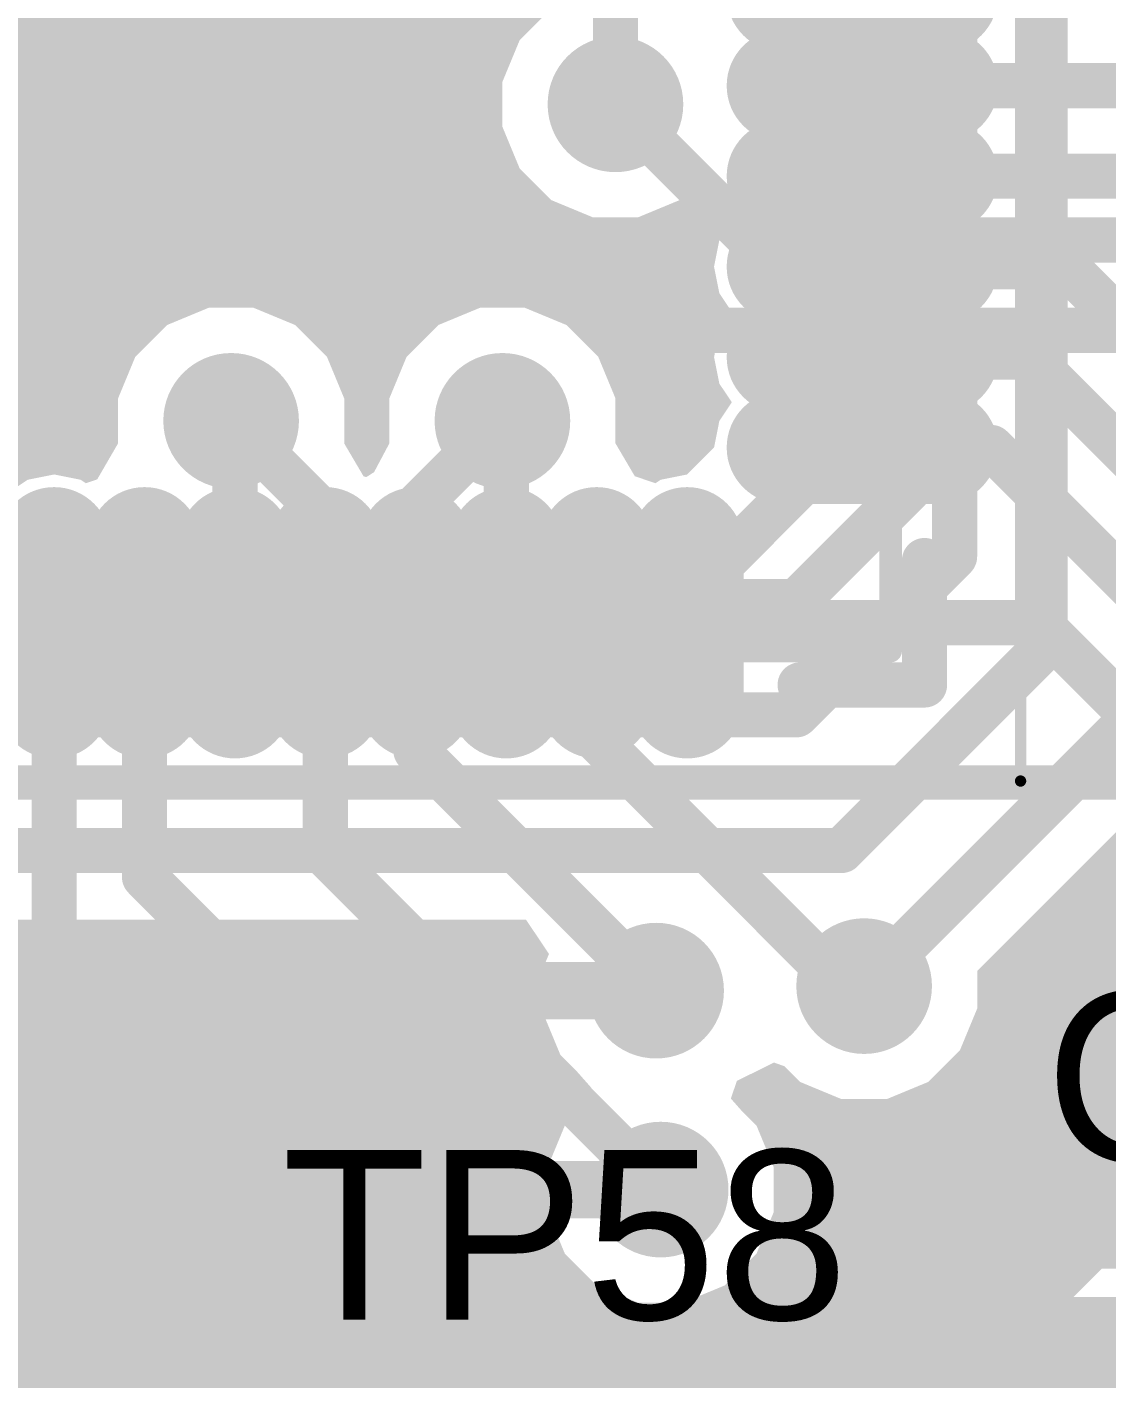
# Model space of a CAD drawing. Header units: inches. Extents: x -3 to 191, y -18 to 93.
# Drawn here: x 33.9 to 38.67, y 24.16 to 30.14 of the extents above; entities that cross this region are included whole.
import ezdxf

# ---------------------------------------------------------------- set-up
doc = ezdxf.new("R2010")
doc.units = ezdxf.units.IN
for name, color, linetype in [('Bottom Layer', 5, 'Continuous'), ('GND 1', 90, 'Continuous'), ('GND 2', 156, 'Continuous'), ('Mechanical 13', 56, 'Continuous'), ('Mechanical 15', 56, 'Continuous'), ('Mechanical 20', 56, 'Continuous'), ('PWR', 16, 'Continuous'), ('Signal L4', 76, 'Continuous'), ('Top 3D Body', 56, 'Continuous'), ('Top Assembly', 216, 'Continuous'), ('Top Component Center', 56, 'Continuous'), ('Top Courtyard', 56, 'Continuous'), ('Top Layer', 1, 'Continuous'), ('Top Overlay', 2, 'Continuous'), ('Top Paste', 8, 'Continuous'), ('Top Solder', 216, 'Continuous'), ('Via Holes', 16, 'Continuous')]:
    doc.layers.add(name, color=color, linetype=linetype)
doc.styles.add('Arial', font='', dxfattribs={"height": 0.2})
doc.styles.get('Arial').set_extended_font_data('Arial')

# ---------------------------------------------------------------- blocks, each defined once
blk = doc.blocks.new('PAD_RND_1MM_107')
at = {"layer": 'Top Layer'}
h = blk.add_hatch(color=1, dxfattribs=at)
edge = h.paths.add_edge_path()
edge.add_arc((0, 0), 0.5, 0, 360)
at = {"layer": 'Top Solder'}
h = blk.add_hatch(color=216, dxfattribs=at)
edge = h.paths.add_edge_path()
edge.add_arc((0, 0), 0.5, 0, 360)
blk = doc.blocks.new('ABM8272T3_163')
at = {"layer": 'Top Layer'}
for points in [[(-1.8, 1.4), (-0.5, 1.4), (-0.5, 0.35), (-1.8, 0.35)], [(0.5, 1.4), (1.8, 1.4), (1.8, 0.35), (0.5, 0.35)], [(-1.8, -0.35), (-0.5, -0.35), (-0.5, -1.4), (-1.8, -1.4)], [(0.5, -0.35), (1.8, -0.35), (1.8, -1.4), (0.5, -1.4)]]:
    blk.add_hatch(color=1, dxfattribs=at).paths.add_polyline_path(points)
at = {"layer": 'Top Paste'}
for points in [[(-1.8, 1.4), (-0.5, 1.4), (-0.5, 0.35), (-1.8, 0.35)], [(0.5, 1.4), (1.8, 1.4), (1.8, 0.35), (0.5, 0.35)], [(-1.8, -0.35), (-0.5, -0.35), (-0.5, -1.4), (-1.8, -1.4)], [(0.5, -0.35), (1.8, -0.35), (1.8, -1.4), (0.5, -1.4)]]:
    blk.add_hatch(color=8, dxfattribs=at).paths.add_polyline_path(points)
at = {"layer": 'Top Solder'}
for points in [[(-1.9016, 1.5016), (-0.3984, 1.5016), (-0.3984, 0.2484), (-1.9016, 0.2484)], [(0.3984, 1.5016), (1.9016, 1.5016), (1.9016, 0.2484), (0.3984, 0.2484)], [(-1.9016, -0.2484), (-0.3984, -0.2484), (-0.3984, -1.5016), (-1.9016, -1.5016)], [(0.3984, -0.2484), (1.9016, -0.2484), (1.9016, -1.5016), (0.3984, -1.5016)]]:
    blk.add_hatch(color=216, dxfattribs=at).paths.add_polyline_path(points)
at = {"layer": 'Mechanical 15'}
for points in [[(-1.6, -1.25, 0.1, 0.1, 0), (-1.6, 1.25, 0.1, 0.1, 0)], [(1.6, 1.25, 0.1, 0.1, 0), (-1.6, 1.25, 0.1, 0.1, 0)], [(1.6, -1.25, 0.1, 0.1, 0), (1.6, 1.25, 0.1, 0.1, 0)], [(1.6, -1.25, 0.1, 0.1, 0), (-1.6, -1.25, 0.1, 0.1, 0)]]:
    blk.add_lwpolyline(points, format="xyseb", dxfattribs=at)
for points in [[(-1.625, 1.25, 0.05, 0.05, 1), (-1.575, 1.25, 0.05, 0.05, 1)], [(-1.625, 1.25, 0.05, 0.05, 1), (-1.575, 1.25, 0.05, 0.05, 1)], [(1.575, 1.25, 0.05, 0.05, 1), (1.625, 1.25, 0.05, 0.05, 1)], [(1.575, 1.25, 0.05, 0.05, 1), (1.625, 1.25, 0.05, 0.05, 1)], [(-1.625, -1.25, 0.05, 0.05, 1), (-1.575, -1.25, 0.05, 0.05, 1)], [(-1.625, -1.25, 0.05, 0.05, 1), (-1.575, -1.25, 0.05, 0.05, 1)], [(1.575, -1.25, 0.05, 0.05, 1), (1.625, -1.25, 0.05, 0.05, 1)], [(1.575, -1.25, 0.05, 0.05, 1), (1.625, -1.25, 0.05, 0.05, 1)]]:
    blk.add_lwpolyline(points, format="xyseb", close=True, dxfattribs=at)
at = {"layer": 'Mechanical 20'}
for points in [[(-2.8, -2.4, 0.1, 0.1, 0), (-2.8, 2.4, 0.1, 0.1, 0)], [(2.8, 2.4, 0.1, 0.1, 0), (-2.8, 2.4, 0.1, 0.1, 0)], [(2.8, -2.4, 0.1, 0.1, 0), (2.8, 2.4, 0.1, 0.1, 0)], [(2.8, -2.4, 0.1, 0.1, 0), (-2.8, -2.4, 0.1, 0.1, 0)]]:
    blk.add_lwpolyline(points, format="xyseb", dxfattribs=at)
for points in [[(-2.825, 2.4, 0.05, 0.05, 1), (-2.775, 2.4, 0.05, 0.05, 1)], [(-2.825, 2.4, 0.05, 0.05, 1), (-2.775, 2.4, 0.05, 0.05, 1)], [(2.775, 2.4, 0.05, 0.05, 1), (2.825, 2.4, 0.05, 0.05, 1)], [(2.775, 2.4, 0.05, 0.05, 1), (2.825, 2.4, 0.05, 0.05, 1)], [(-2.825, -2.4, 0.05, 0.05, 1), (-2.775, -2.4, 0.05, 0.05, 1)], [(-2.825, -2.4, 0.05, 0.05, 1), (-2.775, -2.4, 0.05, 0.05, 1)], [(2.775, -2.4, 0.05, 0.05, 1), (2.825, -2.4, 0.05, 0.05, 1)], [(2.775, -2.4, 0.05, 0.05, 1), (2.825, -2.4, 0.05, 0.05, 1)]]:
    blk.add_lwpolyline(points, format="xyseb", close=True, dxfattribs=at)
at = {"layer": 'Top Overlay'}
for points in [[(0.2, 1.25, 0.2, 0.2, 0), (-0.2, 1.25, 0.2, 0.2, 0)], [(0.2, -1.25, 0.2, 0.2, 0), (-0.2, -1.25, 0.2, 0.2, 0)], [(-1.15, -1.9, 0.1, 0.1, -1), (-1.15, -1.8, 0.1, 0.1, 0)], [(-1.15, -1.8, 0.1, 0.1, -1), (-1.15, -1.9, 0.1, 0.1, 0)]]:
    blk.add_lwpolyline(points, format="xyseb", dxfattribs=at)
for points in [[(-0.25, 1.25, 0.1, 0.1, 1), (-0.15, 1.25, 0.1, 0.1, 1)], [(0.15, 1.25, 0.1, 0.1, 1), (0.25, 1.25, 0.1, 0.1, 1)], [(-0.25, -1.25, 0.1, 0.1, 1), (-0.15, -1.25, 0.1, 0.1, 1)], [(0.15, -1.25, 0.1, 0.1, 1), (0.25, -1.25, 0.1, 0.1, 1)], [(-1.175, -1.8, 0.05, 0.05, 1), (-1.125, -1.8, 0.05, 0.05, 1)], [(-1.175, -1.8, 0.05, 0.05, 1), (-1.125, -1.8, 0.05, 0.05, 1)], [(-1.175, -1.9, 0.05, 0.05, 1), (-1.125, -1.9, 0.05, 0.05, 1)], [(-1.175, -1.9, 0.05, 0.05, 1), (-1.125, -1.9, 0.05, 0.05, 1)]]:
    blk.add_lwpolyline(points, format="xyseb", close=True, dxfattribs=at)
blk = doc.blocks.new('QFN_56_EP_167')
at = {"layer": 'Bottom Layer'}
h = blk.add_hatch(color=5, dxfattribs=at)
edge = h.paths.add_edge_path()
edge.add_arc((0, -1.1), 0.3, 0, 360)
h = blk.add_hatch(color=5, dxfattribs=at)
edge = h.paths.add_edge_path()
edge.add_arc((1.1, -1.1), 0.3, 0, 360)
at = {"layer": 'GND 1'}
h = blk.add_hatch(color=90, dxfattribs=at)
edge = h.paths.add_edge_path()
edge.add_arc((0, -1.1), 0.3, 0, 360)
h = blk.add_hatch(color=90, dxfattribs=at)
edge = h.paths.add_edge_path()
edge.add_arc((1.1, -1.1), 0.3, 0, 360)
at = {"layer": 'GND 2'}
h = blk.add_hatch(color=156, dxfattribs=at)
edge = h.paths.add_edge_path()
edge.add_arc((0, -1.1), 0.3, 0, 360)
h = blk.add_hatch(color=156, dxfattribs=at)
edge = h.paths.add_edge_path()
edge.add_arc((1.1, -1.1), 0.3, 0, 360)
at = {"layer": 'PWR'}
h = blk.add_hatch(color=16, dxfattribs=at)
edge = h.paths.add_edge_path()
edge.add_arc((0, -1.1), 0.3, 0, 360)
h = blk.add_hatch(color=16, dxfattribs=at)
edge = h.paths.add_edge_path()
edge.add_arc((1.1, -1.1), 0.3, 0, 360)
at = {"layer": 'Signal L4'}
h = blk.add_hatch(color=76, dxfattribs=at)
edge = h.paths.add_edge_path()
edge.add_arc((0, -1.1), 0.3, 0, 360)
h = blk.add_hatch(color=76, dxfattribs=at)
edge = h.paths.add_edge_path()
edge.add_arc((1.1, -1.1), 0.3, 0, 360)
at = {"layer": 'Top Layer'}
blk.add_hatch(color=1, dxfattribs=at).paths.add_polyline_path([(-1.55, 1.55), (1.55, 1.55), (1.55, -1.55), (-1.55, -1.55)])
h = blk.add_hatch(color=1, dxfattribs=at)
edge = h.paths.add_edge_path()
edge.add_arc((0, -1.1), 0.3, 0, 360)
h = blk.add_hatch(color=1, dxfattribs=at)
edge = h.paths.add_edge_path()
edge.add_arc((1.1, -1.1), 0.3, 0, 360)
h = blk.add_hatch(color=1, dxfattribs=at)
edge = h.paths.add_edge_path()
edge.add_arc((3.725, -1), 0.1, 270, 450)
edge.add_line((3.725, -0.9), (3.025, -0.9))
edge.add_arc((3.025, -1), 0.1, 90, 270)
edge.add_line((3.025, -1.1), (3.725, -1.1))
h = blk.add_hatch(color=1, dxfattribs=at)
edge = h.paths.add_edge_path()
edge.add_arc((3.725, -1.4), 0.1, 270, 450)
edge.add_line((3.725, -1.3), (3.025, -1.3))
edge.add_arc((3.025, -1.4), 0.1, 90, 270)
edge.add_line((3.025, -1.5), (3.725, -1.5))
h = blk.add_hatch(color=1, dxfattribs=at)
edge = h.paths.add_edge_path()
edge.add_arc((3.725, -1.8), 0.1, 270, 450)
edge.add_line((3.725, -1.7), (3.025, -1.7))
edge.add_arc((3.025, -1.8), 0.1, 90, 270)
edge.add_line((3.025, -1.9), (3.725, -1.9))
h = blk.add_hatch(color=1, dxfattribs=at)
edge = h.paths.add_edge_path()
edge.add_arc((3.725, -2.2), 0.1, 270, 450)
edge.add_line((3.725, -2.1), (3.025, -2.1))
edge.add_arc((3.025, -2.2), 0.1, 90, 270)
edge.add_line((3.025, -2.3), (3.725, -2.3))
h = blk.add_hatch(color=1, dxfattribs=at)
edge = h.paths.add_edge_path()
edge.add_arc((3.725, -2.6), 0.1, 270, 450)
edge.add_line((3.725, -2.5), (3.025, -2.5))
edge.add_arc((3.025, -2.6), 0.1, 90, 270)
edge.add_line((3.025, -2.7), (3.725, -2.7))
h = blk.add_hatch(color=1, dxfattribs=at)
edge = h.paths.add_edge_path()
edge.add_arc((-0.2, -3.725), 0.1, 180, 360)
edge.add_line((-0.1, -3.725), (-0.1, -3.025))
edge.add_arc((-0.2, -3.025), 0.1, 0, 180)
edge.add_line((-0.3, -3.025), (-0.3, -3.725))
h = blk.add_hatch(color=1, dxfattribs=at)
edge = h.paths.add_edge_path()
edge.add_arc((0.2, -3.725), 0.1, 180, 360)
edge.add_line((0.3, -3.725), (0.3, -3.025))
edge.add_arc((0.2, -3.025), 0.1, 0, 180)
edge.add_line((0.1, -3.025), (0.1, -3.725))
h = blk.add_hatch(color=1, dxfattribs=at)
edge = h.paths.add_edge_path()
edge.add_arc((0.6, -3.725), 0.1, 180, 360)
edge.add_line((0.7, -3.725), (0.7, -3.025))
edge.add_arc((0.6, -3.025), 0.1, 0, 180)
edge.add_line((0.5, -3.025), (0.5, -3.725))
h = blk.add_hatch(color=1, dxfattribs=at)
edge = h.paths.add_edge_path()
edge.add_arc((1, -3.725), 0.1, 180, 360)
edge.add_line((1.1, -3.725), (1.1, -3.025))
edge.add_arc((1, -3.025), 0.1, 0, 180)
edge.add_line((0.9, -3.025), (0.9, -3.725))
h = blk.add_hatch(color=1, dxfattribs=at)
edge = h.paths.add_edge_path()
edge.add_arc((1.4, -3.725), 0.1, 180, 360)
edge.add_line((1.5, -3.725), (1.5, -3.025))
edge.add_arc((1.4, -3.025), 0.1, 0, 180)
edge.add_line((1.3, -3.025), (1.3, -3.725))
h = blk.add_hatch(color=1, dxfattribs=at)
edge = h.paths.add_edge_path()
edge.add_arc((1.8, -3.725), 0.1, 180, 360)
edge.add_line((1.9, -3.725), (1.9, -3.025))
edge.add_arc((1.8, -3.025), 0.1, 0, 180)
edge.add_line((1.7, -3.025), (1.7, -3.725))
h = blk.add_hatch(color=1, dxfattribs=at)
edge = h.paths.add_edge_path()
edge.add_arc((2.2, -3.725), 0.1, 180, 360)
edge.add_line((2.3, -3.725), (2.3, -3.025))
edge.add_arc((2.2, -3.025), 0.1, 0, 180)
edge.add_line((2.1, -3.025), (2.1, -3.725))
h = blk.add_hatch(color=1, dxfattribs=at)
edge = h.paths.add_edge_path()
edge.add_arc((2.6, -3.725), 0.1, 180, 360)
edge.add_line((2.7, -3.725), (2.7, -3.025))
edge.add_arc((2.6, -3.025), 0.1, 0, 180)
edge.add_line((2.5, -3.025), (2.5, -3.725))
at = {"layer": 'Top Paste'}
blk.add_hatch(color=8, dxfattribs=at).paths.add_polyline_path([(-1.55, 1.55), (1.55, 1.55), (1.55, -1.55), (-1.55, -1.55)])
h = blk.add_hatch(color=8, dxfattribs=at)
edge = h.paths.add_edge_path()
edge.add_arc((3.725, -1), 0.1, 270, 450)
edge.add_line((3.725, -0.9), (3.025, -0.9))
edge.add_arc((3.025, -1), 0.1, 90, 270)
edge.add_line((3.025, -1.1), (3.725, -1.1))
h = blk.add_hatch(color=8, dxfattribs=at)
edge = h.paths.add_edge_path()
edge.add_arc((3.725, -1.4), 0.1, 270, 450)
edge.add_line((3.725, -1.3), (3.025, -1.3))
edge.add_arc((3.025, -1.4), 0.1, 90, 270)
edge.add_line((3.025, -1.5), (3.725, -1.5))
h = blk.add_hatch(color=8, dxfattribs=at)
edge = h.paths.add_edge_path()
edge.add_arc((3.725, -1.8), 0.1, 270, 450)
edge.add_line((3.725, -1.7), (3.025, -1.7))
edge.add_arc((3.025, -1.8), 0.1, 90, 270)
edge.add_line((3.025, -1.9), (3.725, -1.9))
h = blk.add_hatch(color=8, dxfattribs=at)
edge = h.paths.add_edge_path()
edge.add_arc((3.725, -2.2), 0.1, 270, 450)
edge.add_line((3.725, -2.1), (3.025, -2.1))
edge.add_arc((3.025, -2.2), 0.1, 90, 270)
edge.add_line((3.025, -2.3), (3.725, -2.3))
h = blk.add_hatch(color=8, dxfattribs=at)
edge = h.paths.add_edge_path()
edge.add_arc((3.725, -2.6), 0.1, 270, 450)
edge.add_line((3.725, -2.5), (3.025, -2.5))
edge.add_arc((3.025, -2.6), 0.1, 90, 270)
edge.add_line((3.025, -2.7), (3.725, -2.7))
h = blk.add_hatch(color=8, dxfattribs=at)
edge = h.paths.add_edge_path()
edge.add_arc((-0.2, -3.725), 0.1, 180, 360)
edge.add_line((-0.1, -3.725), (-0.1, -3.025))
edge.add_arc((-0.2, -3.025), 0.1, 0, 180)
edge.add_line((-0.3, -3.025), (-0.3, -3.725))
h = blk.add_hatch(color=8, dxfattribs=at)
edge = h.paths.add_edge_path()
edge.add_arc((0.2, -3.725), 0.1, 180, 360)
edge.add_line((0.3, -3.725), (0.3, -3.025))
edge.add_arc((0.2, -3.025), 0.1, 0, 180)
edge.add_line((0.1, -3.025), (0.1, -3.725))
h = blk.add_hatch(color=8, dxfattribs=at)
edge = h.paths.add_edge_path()
edge.add_arc((0.6, -3.725), 0.1, 180, 360)
edge.add_line((0.7, -3.725), (0.7, -3.025))
edge.add_arc((0.6, -3.025), 0.1, 0, 180)
edge.add_line((0.5, -3.025), (0.5, -3.725))
h = blk.add_hatch(color=8, dxfattribs=at)
edge = h.paths.add_edge_path()
edge.add_arc((1, -3.725), 0.1, 180, 360)
edge.add_line((1.1, -3.725), (1.1, -3.025))
edge.add_arc((1, -3.025), 0.1, 0, 180)
edge.add_line((0.9, -3.025), (0.9, -3.725))
h = blk.add_hatch(color=8, dxfattribs=at)
edge = h.paths.add_edge_path()
edge.add_arc((1.4, -3.725), 0.1, 180, 360)
edge.add_line((1.5, -3.725), (1.5, -3.025))
edge.add_arc((1.4, -3.025), 0.1, 0, 180)
edge.add_line((1.3, -3.025), (1.3, -3.725))
h = blk.add_hatch(color=8, dxfattribs=at)
edge = h.paths.add_edge_path()
edge.add_arc((1.8, -3.725), 0.1, 180, 360)
edge.add_line((1.9, -3.725), (1.9, -3.025))
edge.add_arc((1.8, -3.025), 0.1, 0, 180)
edge.add_line((1.7, -3.025), (1.7, -3.725))
h = blk.add_hatch(color=8, dxfattribs=at)
edge = h.paths.add_edge_path()
edge.add_arc((2.2, -3.725), 0.1, 180, 360)
edge.add_line((2.3, -3.725), (2.3, -3.025))
edge.add_arc((2.2, -3.025), 0.1, 0, 180)
edge.add_line((2.1, -3.025), (2.1, -3.725))
h = blk.add_hatch(color=8, dxfattribs=at)
edge = h.paths.add_edge_path()
edge.add_arc((2.6, -3.725), 0.1, 180, 360)
edge.add_line((2.7, -3.725), (2.7, -3.025))
edge.add_arc((2.6, -3.025), 0.1, 0, 180)
edge.add_line((2.5, -3.025), (2.5, -3.725))
at = {"layer": 'Top Solder'}
blk.add_hatch(color=216, dxfattribs=at).paths.add_polyline_path([(-1.6516, 1.6516), (1.6516, 1.6516), (1.6516, -1.6516), (-1.6516, -1.6516)])
h = blk.add_hatch(color=216, dxfattribs=at)
edge = h.paths.add_edge_path()
edge.add_arc((3.725, -0.6), 0.25, 270, 450)
edge.add_line((3.725, -0.35), (3.025, -0.35))
edge.add_arc((3.025, -0.6), 0.25, 90, 270)
edge.add_line((3.025, -0.85), (3.725, -0.85))
h = blk.add_hatch(color=216, dxfattribs=at)
edge = h.paths.add_edge_path()
edge.add_arc((3.725, -1), 0.25, 270, 450)
edge.add_line((3.725, -0.75), (3.025, -0.75))
edge.add_arc((3.025, -1), 0.25, 90, 270)
edge.add_line((3.025, -1.25), (3.725, -1.25))
h = blk.add_hatch(color=216, dxfattribs=at)
edge = h.paths.add_edge_path()
edge.add_arc((3.725, -1.4), 0.25, 270, 450)
edge.add_line((3.725, -1.15), (3.025, -1.15))
edge.add_arc((3.025, -1.4), 0.25, 90, 270)
edge.add_line((3.025, -1.65), (3.725, -1.65))
h = blk.add_hatch(color=216, dxfattribs=at)
edge = h.paths.add_edge_path()
edge.add_arc((3.725, -1.8), 0.25, 270, 450)
edge.add_line((3.725, -1.55), (3.025, -1.55))
edge.add_arc((3.025, -1.8), 0.25, 90, 270)
edge.add_line((3.025, -2.05), (3.725, -2.05))
h = blk.add_hatch(color=216, dxfattribs=at)
edge = h.paths.add_edge_path()
edge.add_arc((3.725, -2.2), 0.25, 270, 450)
edge.add_line((3.725, -1.95), (3.025, -1.95))
edge.add_arc((3.025, -2.2), 0.25, 90, 270)
edge.add_line((3.025, -2.45), (3.725, -2.45))
h = blk.add_hatch(color=216, dxfattribs=at)
edge = h.paths.add_edge_path()
edge.add_arc((3.725, -2.6), 0.25, 270, 450)
edge.add_line((3.725, -2.35), (3.025, -2.35))
edge.add_arc((3.025, -2.6), 0.25, 90, 270)
edge.add_line((3.025, -2.85), (3.725, -2.85))
h = blk.add_hatch(color=216, dxfattribs=at)
edge = h.paths.add_edge_path()
edge.add_arc((-0.2, -3.725), 0.25, 180, 360)
edge.add_line((0.05, -3.725), (0.05, -3.025))
edge.add_arc((-0.2, -3.025), 0.25, 0, 180)
edge.add_line((-0.45, -3.025), (-0.45, -3.725))
h = blk.add_hatch(color=216, dxfattribs=at)
edge = h.paths.add_edge_path()
edge.add_arc((0.2, -3.725), 0.25, 180, 360)
edge.add_line((0.45, -3.725), (0.45, -3.025))
edge.add_arc((0.2, -3.025), 0.25, 0, 180)
edge.add_line((-0.05, -3.025), (-0.05, -3.725))
h = blk.add_hatch(color=216, dxfattribs=at)
edge = h.paths.add_edge_path()
edge.add_arc((0.6, -3.725), 0.25, 180, 360)
edge.add_line((0.85, -3.725), (0.85, -3.025))
edge.add_arc((0.6, -3.025), 0.25, 0, 180)
edge.add_line((0.35, -3.025), (0.35, -3.725))
h = blk.add_hatch(color=216, dxfattribs=at)
edge = h.paths.add_edge_path()
edge.add_arc((1, -3.725), 0.25, 180, 360)
edge.add_line((1.25, -3.725), (1.25, -3.025))
edge.add_arc((1, -3.025), 0.25, 0, 180)
edge.add_line((0.75, -3.025), (0.75, -3.725))
h = blk.add_hatch(color=216, dxfattribs=at)
edge = h.paths.add_edge_path()
edge.add_arc((1.4, -3.725), 0.25, 180, 360)
edge.add_line((1.65, -3.725), (1.65, -3.025))
edge.add_arc((1.4, -3.025), 0.25, 0, 180)
edge.add_line((1.15, -3.025), (1.15, -3.725))
h = blk.add_hatch(color=216, dxfattribs=at)
edge = h.paths.add_edge_path()
edge.add_arc((1.8, -3.725), 0.25, 180, 360)
edge.add_line((2.05, -3.725), (2.05, -3.025))
edge.add_arc((1.8, -3.025), 0.25, 0, 180)
edge.add_line((1.55, -3.025), (1.55, -3.725))
h = blk.add_hatch(color=216, dxfattribs=at)
edge = h.paths.add_edge_path()
edge.add_arc((2.2, -3.725), 0.25, 180, 360)
edge.add_line((2.45, -3.725), (2.45, -3.025))
edge.add_arc((2.2, -3.025), 0.25, 0, 180)
edge.add_line((1.95, -3.025), (1.95, -3.725))
h = blk.add_hatch(color=216, dxfattribs=at)
edge = h.paths.add_edge_path()
edge.add_arc((2.6, -3.725), 0.25, 180, 360)
edge.add_line((2.85, -3.725), (2.85, -3.025))
edge.add_arc((2.6, -3.025), 0.25, 0, 180)
edge.add_line((2.35, -3.025), (2.35, -3.725))
at = {"layer": 'Via Holes'}
h = blk.add_hatch(color=7, dxfattribs=at)
edge = h.paths.add_edge_path()
edge.add_arc((0, -1.1), 0.125, 0, 360)
h = blk.add_hatch(color=7, dxfattribs=at)
edge = h.paths.add_edge_path()
edge.add_arc((1.1, -1.1), 0.125, 0, 360)
at = {"layer": 'Mechanical 13'}
for points in [[(3.5, -3.5, 0.1, 0.1, 0), (3.5, 3.5, 0.1, 0.1, 0)], [(-3.5, -3.5, 0.1, 0.1, 0), (3.5, -3.5, 0.1, 0.1, 0)]]:
    blk.add_lwpolyline(points, format="xyseb", dxfattribs=at)
blk.add_lwpolyline([(3.475, -3.5, 0.05, 0.05, 1), (3.525, -3.5, 0.05, 0.05, 1)], format="xyseb", close=True, dxfattribs=at)
blk.add_lwpolyline([(3.475, -3.5, 0.05, 0.05, 1), (3.525, -3.5, 0.05, 0.05, 1)], format="xyseb", close=True, dxfattribs=at)
at = {"layer": 'Mechanical 15'}
for points in [[(4.075, -4.075, 0.05, 0.05, 0), (4.075, 4.075, 0.05, 0.05, 0)], [(-4.075, -4.075, 0.05, 0.05, 0), (4.075, -4.075, 0.05, 0.05, 0)]]:
    blk.add_lwpolyline(points, format="xyseb", dxfattribs=at)
blk.add_lwpolyline([(4.0625, -4.075, 0.025, 0.025, 1), (4.0875, -4.075, 0.025, 0.025, 1)], format="xyseb", close=True, dxfattribs=at)
blk.add_lwpolyline([(4.0625, -4.075, 0.025, 0.025, 1), (4.0875, -4.075, 0.025, 0.025, 1)], format="xyseb", close=True, dxfattribs=at)
at = {"layer": 'Top Overlay'}
for points in [[(3.65, -3.65, 0.2, 0.2, 0), (3.65, -3.1, 0.2, 0.2, 0)], [(3.1, -3.65, 0.2, 0.2, 0), (3.65, -3.65, 0.2, 0.2, 0)]]:
    blk.add_lwpolyline(points, format="xyseb", dxfattribs=at)
for points in [[(3.6, -3.1, 0.1, 0.1, 1), (3.7, -3.1, 0.1, 0.1, 1)], [(3.05, -3.65, 0.1, 0.1, 1), (3.15, -3.65, 0.1, 0.1, 1)], [(3.6, -3.65, 0.1, 0.1, 1), (3.7, -3.65, 0.1, 0.1, 1)], [(3.6, -3.65, 0.1, 0.1, 1), (3.7, -3.65, 0.1, 0.1, 1)]]:
    blk.add_lwpolyline(points, format="xyseb", close=True, dxfattribs=at)
blk = doc.blocks.new('FP_CC0805_EB_MFG_445')
at = {"layer": 'Top Layer'}
for points in [[(-1.4, 0.7), (-0.45, 0.7), (-0.45, -0.7), (-1.4, -0.7)], [(0.45, 0.7), (1.4, 0.7), (1.4, -0.7), (0.45, -0.7)]]:
    blk.add_hatch(color=1, dxfattribs=at).paths.add_polyline_path(points)
at = {"layer": 'Top Paste'}
for points in [[(-1.4, 0.7), (-0.45, 0.7), (-0.45, -0.7), (-1.4, -0.7)], [(0.45, 0.7), (1.4, 0.7), (1.4, -0.7), (0.45, -0.7)]]:
    blk.add_hatch(color=8, dxfattribs=at).paths.add_polyline_path(points)
at = {"layer": 'Top Solder'}
for points in [[(-1.4, 0.7), (-0.45, 0.7), (-0.45, -0.7), (-1.4, -0.7)], [(0.45, 0.7), (1.4, 0.7), (1.4, -0.7), (0.45, -0.7)]]:
    blk.add_hatch(color=216, dxfattribs=at).paths.add_polyline_path(points)
at = {"layer": 'Top 3D Body'}
for points in [[(-1.1, 0.725, 0.2, 0.2, 0), (1.1, 0.725, 0.2, 0.2, 0)], [(-1.1, -0.725, 0.2, 0.2, 0), (-1.1, 0.725, 0.2, 0.2, 0)], [(1.1, -0.725, 0.2, 0.2, 0), (1.1, 0.725, 0.2, 0.2, 0)], [(-1.1, -0.725, 0.2, 0.2, 0), (1.1, -0.725, 0.2, 0.2, 0)]]:
    blk.add_lwpolyline(points, format="xyseb", dxfattribs=at)
for points in [[(-1.15, 0.725, 0.1, 0.1, 1), (-1.05, 0.725, 0.1, 0.1, 1)], [(-1.15, 0.725, 0.1, 0.1, 1), (-1.05, 0.725, 0.1, 0.1, 1)], [(1.05, 0.725, 0.1, 0.1, 1), (1.15, 0.725, 0.1, 0.1, 1)], [(1.05, 0.725, 0.1, 0.1, 1), (1.15, 0.725, 0.1, 0.1, 1)], [(-1.15, -0.725, 0.1, 0.1, 1), (-1.05, -0.725, 0.1, 0.1, 1)], [(-1.15, -0.725, 0.1, 0.1, 1), (-1.05, -0.725, 0.1, 0.1, 1)], [(1.05, -0.725, 0.1, 0.1, 1), (1.15, -0.725, 0.1, 0.1, 1)], [(1.05, -0.725, 0.1, 0.1, 1), (1.15, -0.725, 0.1, 0.1, 1)]]:
    blk.add_lwpolyline(points, format="xyseb", close=True, dxfattribs=at)
at = {"layer": 'Top Assembly'}
for points in [[(-1.6, 1.05, 0.2, 0.2, 0), (1.6, 1.05, 0.2, 0.2, 0)], [(-1.6, -1.05, 0.2, 0.2, 0), (-1.6, 1.05, 0.2, 0.2, 0)], [(1.6, -1.05, 0.2, 0.2, 0), (1.6, 1.05, 0.2, 0.2, 0)], [(-1.6, -1.05, 0.2, 0.2, 0), (1.6, -1.05, 0.2, 0.2, 0)]]:
    blk.add_lwpolyline(points, format="xyseb", dxfattribs=at)
for points in [[(-1.65, 1.05, 0.1, 0.1, 1), (-1.55, 1.05, 0.1, 0.1, 1)], [(-1.65, 1.05, 0.1, 0.1, 1), (-1.55, 1.05, 0.1, 0.1, 1)], [(1.55, 1.05, 0.1, 0.1, 1), (1.65, 1.05, 0.1, 0.1, 1)], [(1.55, 1.05, 0.1, 0.1, 1), (1.65, 1.05, 0.1, 0.1, 1)], [(-1.65, -1.05, 0.1, 0.1, 1), (-1.55, -1.05, 0.1, 0.1, 1)], [(-1.65, -1.05, 0.1, 0.1, 1), (-1.55, -1.05, 0.1, 0.1, 1)], [(1.55, -1.05, 0.1, 0.1, 1), (1.65, -1.05, 0.1, 0.1, 1)], [(1.55, -1.05, 0.1, 0.1, 1), (1.65, -1.05, 0.1, 0.1, 1)]]:
    blk.add_lwpolyline(points, format="xyseb", close=True, dxfattribs=at)
at = {"layer": 'Top Component Center'}
for points in [[(0, -0.5, 0.1, 0.1, 0), (0, 0.5, 0.1, 0.1, 0)], [(-0.5, 0, 0.1, 0.1, 0), (0.5, 0, 0.1, 0.1, 0)]]:
    blk.add_lwpolyline(points, format="xyseb", dxfattribs=at)
for points in [[(-0.025, 0.5, 0.05, 0.05, 1), (0.025, 0.5, 0.05, 0.05, 1)], [(-0.525, 0, 0.05, 0.05, 1), (-0.475, 0, 0.05, 0.05, 1)], [(0.475, 0, 0.05, 0.05, 1), (0.525, 0, 0.05, 0.05, 1)], [(-0.025, -0.5, 0.05, 0.05, 1), (0.025, -0.5, 0.05, 0.05, 1)]]:
    blk.add_lwpolyline(points, format="xyseb", close=True, dxfattribs=at)
at = {"layer": 'Top Courtyard'}
for points in [[(-1.6, 1.05, 0.2, 0.2, 0), (1.6, 1.05, 0.2, 0.2, 0)], [(-1.6, -1.05, 0.2, 0.2, 0), (-1.6, 1.05, 0.2, 0.2, 0)], [(1.6, -1.05, 0.2, 0.2, 0), (1.6, 1.05, 0.2, 0.2, 0)], [(-1.6, -1.05, 0.2, 0.2, 0), (1.6, -1.05, 0.2, 0.2, 0)]]:
    blk.add_lwpolyline(points, format="xyseb", dxfattribs=at)
for points in [[(-1.65, 1.05, 0.1, 0.1, 1), (-1.55, 1.05, 0.1, 0.1, 1)], [(-1.65, 1.05, 0.1, 0.1, 1), (-1.55, 1.05, 0.1, 0.1, 1)], [(1.55, 1.05, 0.1, 0.1, 1), (1.65, 1.05, 0.1, 0.1, 1)], [(1.55, 1.05, 0.1, 0.1, 1), (1.65, 1.05, 0.1, 0.1, 1)], [(-1.65, -1.05, 0.1, 0.1, 1), (-1.55, -1.05, 0.1, 0.1, 1)], [(-1.65, -1.05, 0.1, 0.1, 1), (-1.55, -1.05, 0.1, 0.1, 1)], [(1.55, -1.05, 0.1, 0.1, 1), (1.65, -1.05, 0.1, 0.1, 1)], [(1.55, -1.05, 0.1, 0.1, 1), (1.65, -1.05, 0.1, 0.1, 1)]]:
    blk.add_lwpolyline(points, format="xyseb", close=True, dxfattribs=at)
at = {"layer": 'Top Overlay'}
blk.add_lwpolyline([(0, -0.725, 0.2, 0.2, 0), (0, 0.725, 0.2, 0.2, 0)], format="xyseb", dxfattribs=at)
for points in [[(-0.05, 0.725, 0.1, 0.1, 1), (0.05, 0.725, 0.1, 0.1, 1)], [(-0.05, -0.725, 0.1, 0.1, 1), (0.05, -0.725, 0.1, 0.1, 1)]]:
    blk.add_lwpolyline(points, format="xyseb", close=True, dxfattribs=at)
at = {"layer": 'Top Assembly', "style": 'Arial'}
blk.add_text('C80', height=1, rotation=360, dxfattribs=at).set_placement((0, -0.1771))

msp = doc.modelspace()

# ---------------------------------------------------------------- hatches: boundary and pattern name
at = {"layer": 'Bottom Layer'}
h = msp.add_hatch(color=5, dxfattribs=at)
edge = h.paths.add_edge_path()
edge.add_arc((36.5, 29.8), 0.3, 0, 360)
msp.add_hatch(color=5, dxfattribs=at).paths.add_polyline_path([(39.3941, 29.9855), (39.3941, 25.3924), (36.7837, 22.782), (36.7174, 22.6827), (36.6941, 22.5657), (36.6941, 22.5657), (36.6941, 12.9515), (36.6941, 12.9515), (36.7174, 12.8344), (36.7837, 12.7352), (39.5059, 10.013), (39.376, 9.8832), (39.3584, 9.8405), (39.1791, 9.8049), (30.3059, 18.6781), (30.3059, 24.072), (30.4579, 24.135), (30.5168, 24.0761), (30.7005, 24), (30.8995, 24), (31.0832, 24.0761), (31.2239, 24.2168), (31.3, 24.4005), (31.3, 24.5995), (31.2239, 24.7832), (31.1456, 24.8615), (31.9084, 25.6243), (32.078, 25.579), (32.1249, 25.4656), (32.2656, 25.3249), (32.4494, 25.2488), (32.6483, 25.2488), (32.832, 25.3249), (32.9727, 25.4656), (33.0488, 25.6493), (33.0488, 25.8483), (33.0289, 25.8963), (33.3267, 26.1941), (36.1043, 26.1941), (36.2059, 26.0421), (36.1799, 25.9794), (36.1799, 25.7804), (36.256, 25.5967), (36.3235, 25.5292), (36.3933, 25.4503), (36.3235, 25.3306), (36.2761, 25.2832), (36.2, 25.0995), (36.2, 24.9005), (36.2761, 24.7168), (36.4168, 24.5761), (36.6005, 24.5), (36.7995, 24.5), (36.9832, 24.5761), (37.1239, 24.7168), (37.2, 24.9005), (37.2, 25.0995), (37.1239, 25.2832), (37.0564, 25.3507), (37.0103, 25.4027), (37.0371, 25.4805), (37.2008, 25.5622), (37.2472, 25.5457), (37.3168, 25.4761), (37.5005, 25.4), (37.6995, 25.4), (37.8832, 25.4761), (38.0239, 25.6168), (38.1, 25.8005), (38.1, 25.9674), (39.1163, 26.9837), (39.1826, 27.0829), (39.2059, 27.2), (39.2059, 29.9285), (39.3579, 30.0097)])
h = msp.add_hatch(color=5, dxfattribs=at)
edge = h.paths.add_edge_path()
edge.add_arc((34.8, 28.4), 0.3, 0, 360)
h = msp.add_hatch(color=5, dxfattribs=at)
edge = h.paths.add_edge_path()
edge.add_arc((36, 28.4), 0.3, 0, 360)
h = msp.add_hatch(color=5, dxfattribs=at)
edge = h.paths.add_edge_path()
edge.add_arc((37.6, 25.9), 0.3, 0, 360)
h = msp.add_hatch(color=5, dxfattribs=at)
edge = h.paths.add_edge_path()
edge.add_arc((36.6799, 25.8799), 0.3, 0, 360)
h = msp.add_hatch(color=5, dxfattribs=at)
edge = h.paths.add_edge_path()
edge.add_arc((36.7, 25), 0.3, 0, 360)
at = {"layer": 'GND 1'}
h = msp.add_hatch(color=90, dxfattribs=at)
edge = h.paths.add_edge_path()
edge.add_arc((36.5, 29.8), 0.3, 0, 360)
h = msp.add_hatch(color=90, dxfattribs=at)
edge = h.paths.add_edge_path()
edge.add_arc((34.8, 28.4), 0.3, 0, 360)
h = msp.add_hatch(color=90, dxfattribs=at)
edge = h.paths.add_edge_path()
edge.add_arc((36, 28.4), 0.3, 0, 360)
h = msp.add_hatch(color=90, dxfattribs=at)
edge = h.paths.add_edge_path()
edge.add_arc((37.6, 25.9), 0.3, 0, 360)
h = msp.add_hatch(color=90, dxfattribs=at)
edge = h.paths.add_edge_path()
edge.add_arc((36.6799, 25.8799), 0.3, 0, 360)
h = msp.add_hatch(color=90, dxfattribs=at)
edge = h.paths.add_edge_path()
edge.add_arc((36.7, 25), 0.3, 0, 360)
at = {"layer": 'GND 2'}
h = msp.add_hatch(color=156, dxfattribs=at)
edge = h.paths.add_edge_path()
edge.add_arc((36.5, 29.8), 0.3, 0, 360)
h = msp.add_hatch(color=156, dxfattribs=at)
edge = h.paths.add_edge_path()
edge.add_arc((34.8, 28.4), 0.3, 0, 360)
h = msp.add_hatch(color=156, dxfattribs=at)
edge = h.paths.add_edge_path()
edge.add_arc((36, 28.4), 0.3, 0, 360)
h = msp.add_hatch(color=156, dxfattribs=at)
edge = h.paths.add_edge_path()
edge.add_arc((37.6, 25.9), 0.3, 0, 360)
h = msp.add_hatch(color=156, dxfattribs=at)
edge = h.paths.add_edge_path()
edge.add_arc((36.6799, 25.8799), 0.3, 0, 360)
h = msp.add_hatch(color=156, dxfattribs=at)
edge = h.paths.add_edge_path()
edge.add_arc((36.7, 25), 0.3, 0, 360)
at = {"layer": 'PWR'}
h = msp.add_hatch(color=16, dxfattribs=at)
edge = h.paths.add_edge_path()
edge.add_arc((36.5, 29.8), 0.3, 0, 360)
h = msp.add_hatch(color=16, dxfattribs=at)
edge = h.paths.add_edge_path()
edge.add_arc((34.8, 28.4), 0.3, 0, 360)
h = msp.add_hatch(color=16, dxfattribs=at)
edge = h.paths.add_edge_path()
edge.add_arc((36, 28.4), 0.3, 0, 360)
h = msp.add_hatch(color=16, dxfattribs=at)
edge = h.paths.add_edge_path()
edge.add_arc((37.6, 25.9), 0.3, 0, 360)
h = msp.add_hatch(color=16, dxfattribs=at)
edge = h.paths.add_edge_path()
edge.add_arc((36.6799, 25.8799), 0.3, 0, 360)
h = msp.add_hatch(color=16, dxfattribs=at)
edge = h.paths.add_edge_path()
edge.add_arc((36.7, 25), 0.3, 0, 360)
at = {"layer": 'Signal L4'}
h = msp.add_hatch(color=76, dxfattribs=at)
edge = h.paths.add_edge_path()
edge.add_arc((36.5, 29.8), 0.3, 0, 360)
h = msp.add_hatch(color=76, dxfattribs=at)
edge = h.paths.add_edge_path()
edge.add_arc((34.8, 28.4), 0.3, 0, 360)
h = msp.add_hatch(color=76, dxfattribs=at)
edge = h.paths.add_edge_path()
edge.add_arc((36, 28.4), 0.3, 0, 360)
h = msp.add_hatch(color=76, dxfattribs=at)
edge = h.paths.add_edge_path()
edge.add_arc((37.6, 25.9), 0.3, 0, 360)
h = msp.add_hatch(color=76, dxfattribs=at)
edge = h.paths.add_edge_path()
edge.add_arc((36.6799, 25.8799), 0.3, 0, 360)
h = msp.add_hatch(color=76, dxfattribs=at)
edge = h.paths.add_edge_path()
edge.add_arc((36.7, 25), 0.3, 0, 360)
at = {"layer": 'Top Layer'}
msp.add_hatch(color=1, dxfattribs=at).paths.add_polyline_path([(36.117, 33.0241), (36.0761, 32.9832), (36, 32.7995), (36, 32.6005), (36.0761, 32.4168), (36.1929, 32.3), (36.0761, 32.1832), (36, 31.9995), (36, 31.8005), (36.0761, 31.6168), (36.1929, 31.5), (36.0761, 31.3832), (36, 31.1995), (36, 31.0005), (36.0761, 30.8168), (36.2168, 30.6761), (36.2594, 30.6584), (36.2951, 30.4791), (36.2837, 30.4678), (36.2174, 30.3685), (36.1941, 30.2515), (36.1941, 30.2515), (36.1941, 30.2012), (36.0761, 30.0832), (36, 29.8995), (36, 29.7005), (36.0761, 29.5168), (36.2168, 29.3761), (36.4005, 29.3), (36.5995, 29.3), (36.7832, 29.3761), (36.927, 29.3339), (36.9406, 29.3125), (36.9654, 29.208), (36.9594, 29.1991), (36.9361, 29.082), (36.9594, 28.9649), (37.0148, 28.882), (36.9594, 28.7991), (36.9361, 28.682), (36.9594, 28.5649), (37.0148, 28.482), (36.9594, 28.3991), (36.9361, 28.282), (36.817, 28.1629), (36.7, 28.1396), (36.6767, 28.1241), (36.5854, 28.1553), (36.5, 28.3005), (36.5, 28.4995), (36.4239, 28.6832), (36.2832, 28.8239), (36.0995, 28.9), (35.9005, 28.9), (35.7168, 28.8239), (35.5761, 28.6832), (35.5, 28.4995), (35.5, 28.3005), (35.4323, 28.1732), (35.3978, 28.151), (35.3854, 28.1553), (35.3, 28.3005), (35.3, 28.4995), (35.2239, 28.6832), (35.0832, 28.8239), (34.8995, 28.9), (34.7005, 28.9), (34.5168, 28.8239), (34.3761, 28.6832), (34.3, 28.4995), (34.3, 28.3005), (34.2076, 28.1412), (34.1573, 28.1241), (34.1341, 28.1396), (34.017, 28.1629), (33.9, 28.1396), (33.817, 28.0842), (33.7341, 28.1396), (33.617, 28.1629), (33.5, 28.1396), (33.4007, 28.0733), (33.3344, 27.9741), (33.3111, 27.857), (33.3111, 26.9685), (33.3083, 26.9541), (33.3083, 26.9541), (33.3083, 25.9908), (33.1954, 25.878), (33.0773, 25.9749), (33.0996, 26.0082), (33.1229, 26.1252), (33.1229, 26.1253), (33.1229, 27.507), (33.1229, 27.857), (33.0996, 27.9741), (33.0333, 28.0733), (32.9341, 28.1396), (32.817, 28.1629), (32.7, 28.1396), (32.617, 28.0842), (32.5341, 28.1396), (32.417, 28.1629), (32.3, 28.1396), (32.217, 28.0842), (32.1341, 28.1396), (32.017, 28.1629), (31.9, 28.1396), (31.817, 28.0842), (31.7341, 28.1396), (31.617, 28.1629), (31.4979, 28.282), (31.4746, 28.3991), (31.4192, 28.482), (31.4746, 28.5649), (31.4979, 28.682), (31.5751, 28.7761), (31.8168, 28.7761), (31.9168, 28.6761), (32.1005, 28.6), (32.2995, 28.6), (32.4832, 28.6761), (32.6239, 28.8168), (32.7, 29.0005), (32.7, 29.1995), (32.6239, 29.3832), (32.4832, 29.5239), (32.4816, 29.5246), (32.4673, 29.5937), (32.4686, 29.6945), (32.5909, 29.8168), (32.667, 30.0005), (32.667, 30.1995), (32.5909, 30.3832), (32.4502, 30.5239), (32.45, 30.524), (32.45, 30.676), (32.4502, 30.6761), (32.5909, 30.8168), (32.667, 31.0005), (32.667, 31.1995), (32.5909, 31.3832), (32.4502, 31.5239), (32.2665, 31.6), (32.0676, 31.6), (31.8838, 31.5239), (31.7478, 31.3879), (31.5751, 31.3879), (31.4979, 31.482), (31.4746, 31.5991), (31.4192, 31.682), (31.4746, 31.7649), (31.4979, 31.882), (31.4746, 31.9991), (31.4192, 32.082), (31.4746, 32.1649), (31.4979, 32.282), (31.4746, 32.3991), (31.4192, 32.482), (31.4746, 32.5649), (31.4979, 32.682), (31.4746, 32.7991), (31.4192, 32.882), (31.4746, 32.9649), (31.4979, 33.082), (31.5751, 33.1761), (35.0763, 33.1761), (35.0763, 33.1761), (35.0763, 33.1761), (36.0541, 33.1761)])
h = msp.add_hatch(color=1, dxfattribs=at)
edge = h.paths.add_edge_path()
edge.add_arc((36.5, 29.8), 0.3, 0, 360)
h = msp.add_hatch(color=1, dxfattribs=at)
edge = h.paths.add_edge_path()
edge.add_arc((34.8, 28.4), 0.3, 0, 360)
h = msp.add_hatch(color=1, dxfattribs=at)
edge = h.paths.add_edge_path()
edge.add_arc((36, 28.4), 0.3, 0, 360)
h = msp.add_hatch(color=1, dxfattribs=at)
edge = h.paths.add_edge_path()
edge.add_arc((37.6, 25.9), 0.3, 0, 360)
h = msp.add_hatch(color=1, dxfattribs=at)
edge = h.paths.add_edge_path()
edge.add_arc((36.6799, 25.8799), 0.3, 0, 360)
h = msp.add_hatch(color=1, dxfattribs=at)
edge = h.paths.add_edge_path()
edge.add_arc((36.7, 25), 0.3, 0, 360)
at = {"layer": 'Via Holes'}
h = msp.add_hatch(color=7, dxfattribs=at)
edge = h.paths.add_edge_path()
edge.add_arc((36.5, 29.8), 0.15, 0, 360)
h = msp.add_hatch(color=7, dxfattribs=at)
edge = h.paths.add_edge_path()
edge.add_arc((34.8, 28.4), 0.15, 0, 360)
h = msp.add_hatch(color=7, dxfattribs=at)
edge = h.paths.add_edge_path()
edge.add_arc((36, 28.4), 0.15, 0, 360)
h = msp.add_hatch(color=7, dxfattribs=at)
edge = h.paths.add_edge_path()
edge.add_arc((36.6799, 25.8799), 0.15, 0, 360)
h = msp.add_hatch(color=7, dxfattribs=at)
edge = h.paths.add_edge_path()
edge.add_arc((37.6, 25.9), 0.15, 0, 360)
h = msp.add_hatch(color=7, dxfattribs=at)
edge = h.paths.add_edge_path()
edge.add_arc((36.7, 25), 0.15, 0, 360)

# ---------------------------------------------------------------- linework, layer by layer
at = {"layer": 'Bottom Layer'}
for points in [[(38.4, 27.4, 0.2, 0.2, 0), (38.4, 35.9, 0.2, 0.2, 0)], [(38, 27.8, 0.2, 0.2, 0), (38, 35.5, 0.2, 0.2, 0)], [(37.5, 28.3, 0.2, 0.2, 0), (37.5, 35.2485, 0.2, 0.2, 0)], [(36.8971, 27.697, 0.2, 0.2, 0), (37.5, 28.3, 0.2, 0.2, 0)], [(37.3, 27.1, 0.2, 0.2, 0), (38, 27.8, 0.2, 0.2, 0)], [(30.903, 27.697, 0.2, 0.2, 0), (36.8971, 27.697, 0.2, 0.2, 0)], [(37.5, 26.5, 0.2, 0.2, 0), (38.4, 27.4, 0.2, 0.2, 0)], [(37.6, 25.9, 0.2, 0.2, 0), (38.9, 27.2, 0.2, 0.2, 0)], [(32.9515, 27.1, 0.2, 0.2, 0), (37.3, 27.1, 0.2, 0.2, 0)], [(33.2, 26.5, 0.2, 0.2, 0), (37.5, 26.5, 0.2, 0.2, 0)], [(37, 22.5657, 0.2, 0.2, 0), (39.7, 25.2657, 0.2, 0.2, 0)]]:
    msp.add_lwpolyline(points, format="xyseb", dxfattribs=at)
for points in [[(37.45, 28.3, 0.1, 0.1, 1), (37.55, 28.3, 0.1, 0.1, 1)], [(37.45, 28.3, 0.1, 0.1, 1), (37.55, 28.3, 0.1, 0.1, 1)], [(37.95, 27.8, 0.1, 0.1, 1), (38.05, 27.8, 0.1, 0.1, 1)], [(37.95, 27.8, 0.1, 0.1, 1), (38.05, 27.8, 0.1, 0.1, 1)], [(36.8471, 27.697, 0.1, 0.1, 1), (36.9471, 27.697, 0.1, 0.1, 1)], [(36.8471, 27.697, 0.1, 0.1, 1), (36.9471, 27.697, 0.1, 0.1, 1)], [(38.35, 27.4, 0.1, 0.1, 1), (38.45, 27.4, 0.1, 0.1, 1)], [(38.35, 27.4, 0.1, 0.1, 1), (38.45, 27.4, 0.1, 0.1, 1)], [(37.25, 27.1, 0.1, 0.1, 1), (37.35, 27.1, 0.1, 0.1, 1)], [(37.25, 27.1, 0.1, 0.1, 1), (37.35, 27.1, 0.1, 0.1, 1)], [(37.45, 26.5, 0.1, 0.1, 1), (37.55, 26.5, 0.1, 0.1, 1)], [(37.45, 26.5, 0.1, 0.1, 1), (37.55, 26.5, 0.1, 0.1, 1)], [(37.55, 25.9, 0.1, 0.1, 1), (37.65, 25.9, 0.1, 0.1, 1)]]:
    msp.add_lwpolyline(points, format="xyseb", close=True, dxfattribs=at)
at = {"layer": 'PWR'}
for points in [[(37.8, 28.1, 0.2, 0.2, 0), (37.8, 35.1, 0.2, 0.2, 0)], [(34.8, 28.4, 0.2, 0.2, 0), (35.6, 27.6, 0.2, 0.2, 0)], [(37.3, 27.6, 0.2, 0.2, 0), (37.8, 28.1, 0.2, 0.2, 0)], [(35.6, 27.6, 0.2, 0.2, 0), (37.3, 27.6, 0.2, 0.2, 0)]]:
    msp.add_lwpolyline(points, format="xyseb", dxfattribs=at)
for points in [[(34.75, 28.4, 0.1, 0.1, 1), (34.85, 28.4, 0.1, 0.1, 1)], [(37.75, 28.1, 0.1, 0.1, 1), (37.85, 28.1, 0.1, 0.1, 1)], [(37.75, 28.1, 0.1, 0.1, 1), (37.85, 28.1, 0.1, 0.1, 1)], [(35.55, 27.6, 0.1, 0.1, 1), (35.65, 27.6, 0.1, 0.1, 1)], [(35.55, 27.6, 0.1, 0.1, 1), (35.65, 27.6, 0.1, 0.1, 1)], [(37.25, 27.6, 0.1, 0.1, 1), (37.35, 27.6, 0.1, 0.1, 1)], [(37.25, 27.6, 0.1, 0.1, 1), (37.35, 27.6, 0.1, 0.1, 1)]]:
    msp.add_lwpolyline(points, format="xyseb", close=True, dxfattribs=at)
at = {"layer": 'Signal L4'}
for points in [[(36.5, 29.8, 0.2, 0.2, 0), (37.1, 29.2, 0.2, 0.2, 0)], [(37.1, 29.2, 0.2, 0.2, 0), (60.7515, 29.2, 0.2, 0.2, 0)], [(32.2, 29.1, 0.2, 0.2, 0), (36.6343, 29.1, 0.2, 0.2, 0)], [(36.6343, 29.1, 0.2, 0.2, 0), (36.9343, 28.8, 0.2, 0.2, 0)], [(36.9343, 28.8, 0.2, 0.2, 0), (60.5858, 28.8, 0.2, 0.2, 0)], [(35.4, 27.8, 0.2, 0.2, 0), (36, 28.4, 0.2, 0.2, 0)], [(32.5, 27.8, 0.2, 0.2, 0), (35.4, 27.8, 0.2, 0.2, 0)], [(30.6, 26.8, 0.152, 0.152, 0), (42.1106, 26.8, 0.152, 0.152, 0)], [(33.5666, 25.8799, 0.254, 0.254, 0), (36.6799, 25.8799, 0.254, 0.254, 0)], [(28.4, 19.4, 0.254, 0.254, 0), (34, 25, 0.254, 0.254, 0)], [(34, 25, 0.254, 0.254, 0), (36.7, 25, 0.254, 0.254, 0)]]:
    msp.add_lwpolyline(points, format="xyseb", dxfattribs=at)
for points in [[(36.45, 29.8, 0.1, 0.1, 1), (36.55, 29.8, 0.1, 0.1, 1)], [(37.05, 29.2, 0.1, 0.1, 1), (37.15, 29.2, 0.1, 0.1, 1)], [(37.05, 29.2, 0.1, 0.1, 1), (37.15, 29.2, 0.1, 0.1, 1)], [(36.5843, 29.1, 0.1, 0.1, 1), (36.6843, 29.1, 0.1, 0.1, 1)], [(36.5843, 29.1, 0.1, 0.1, 1), (36.6843, 29.1, 0.1, 0.1, 1)], [(36.8843, 28.8, 0.1, 0.1, 1), (36.9843, 28.8, 0.1, 0.1, 1)], [(36.8843, 28.8, 0.1, 0.1, 1), (36.9843, 28.8, 0.1, 0.1, 1)], [(35.95, 28.4, 0.1, 0.1, 1), (36.05, 28.4, 0.1, 0.1, 1)], [(35.35, 27.8, 0.1, 0.1, 1), (35.45, 27.8, 0.1, 0.1, 1)], [(35.35, 27.8, 0.1, 0.1, 1), (35.45, 27.8, 0.1, 0.1, 1)], [(36.6164, 25.8799, 0.127, 0.127, 1), (36.7434, 25.8799, 0.127, 0.127, 1)], [(33.9365, 25, 0.127, 0.127, 1), (34.0635, 25, 0.127, 0.127, 1)], [(33.9365, 25, 0.127, 0.127, 1), (34.0635, 25, 0.127, 0.127, 1)], [(36.6365, 25, 0.127, 0.127, 1), (36.7635, 25, 0.127, 0.127, 1)]]:
    msp.add_lwpolyline(points, format="xyseb", close=True, dxfattribs=at)
at = {"layer": 'Top Layer'}
for points in [[(36.5, 29.8, 0.2, 0.2, 0), (36.5, 30.2515, 0.2, 0.2, 0)], [(37.592, 29.882, 0.2, 0.2, 0), (41.143, 29.882, 0.2, 0.2, 0)], [(37.592, 29.482, 0.2, 0.2, 0), (39.318, 29.482, 0.2, 0.2, 0)], [(37.592, 29.082, 0.2, 0.2, 0), (38.4938, 29.082, 0.2, 0.2, 0)], [(38.4938, 29.082, 0.2, 0.2, 0), (40.8257, 26.75, 0.2, 0.2, 0)], [(37.592, 28.682, 0.2, 0.2, 0), (38.3281, 28.682, 0.2, 0.2, 0)], [(38.3281, 28.682, 0.2, 0.2, 0), (41.3101, 25.7, 0.2, 0.2, 0)], [(34.8, 28.4, 0.2, 0.2, 0), (34.817, 28.383, 0.2, 0.2, 0)], [(34.817, 27.507, 0.2, 0.2, 0), (34.817, 28.383, 0.2, 0.2, 0)], [(36, 28.4, 0.2, 0.2, 0), (36.017, 28.383, 0.2, 0.2, 0)], [(36.017, 27.507, 0.2, 0.2, 0), (36.017, 28.383, 0.2, 0.2, 0)], [(37.592, 28.282, 0.2, 0.2, 0), (38.1624, 28.282, 0.2, 0.2, 0)], [(38.1624, 28.282, 0.2, 0.2, 0), (42.1, 24.3444, 0.2, 0.2, 0)], [(34.017, 25.883, 0.2, 0.2, 0), (34.017, 27.507, 0.2, 0.2, 0)], [(34.417, 26.383, 0.2, 0.2, 0), (34.417, 27.507, 0.2, 0.2, 0)], [(35.217, 26.483, 0.2, 0.2, 0), (35.217, 27.507, 0.2, 0.2, 0)], [(35.617, 26.9428, 0.2, 0.2, 0), (35.617, 27.507, 0.2, 0.2, 0)], [(36.417, 26.9913, 0.2, 0.2, 0), (36.417, 27.507, 0.2, 0.2, 0)], [(36.817, 27.507, 0.2, 0.2, 0), (38.3717, 27.507, 0.2, 0.2, 0)], [(38.3717, 27.507, 0.2, 0.2, 0), (41.5, 24.3787, 0.2, 0.2, 0)], [(36.417, 26.9913, 0.2, 0.2, 0), (37.5083, 25.9, 0.2, 0.2, 0)], [(35.617, 26.9428, 0.2, 0.2, 0), (36.6799, 25.8799, 0.2, 0.2, 0)], [(35.217, 26.483, 0.2, 0.2, 0), (36.7, 25, 0.2, 0.2, 0)], [(34.417, 26.383, 0.2, 0.2, 0), (37.1, 23.7, 0.2, 0.2, 0)], [(34.017, 25.883, 0.2, 0.2, 0), (34.25, 25.65, 0.2, 0.2, 0)], [(37.5083, 25.9, 0.2, 0.2, 0), (37.6, 25.9, 0.2, 0.2, 0)], [(34.25, 24.75, 0.2, 0.2, 0), (34.25, 25.65, 0.2, 0.2, 0)], [(34.25, 24.75, 0.2, 0.2, 0), (35.25, 24.75, 0.2, 0.2, 0)], [(35.25, 24.75, 0.2, 0.2, 0), (36.4731, 23.5269, 0.2, 0.2, 0)]]:
    msp.add_lwpolyline(points, format="xyseb", dxfattribs=at)
for points in [[(37.542, 29.882, 0.1, 0.1, 1), (37.642, 29.882, 0.1, 0.1, 1)], [(36.45, 29.8, 0.1, 0.1, 1), (36.55, 29.8, 0.1, 0.1, 1)], [(37.542, 29.482, 0.1, 0.1, 1), (37.642, 29.482, 0.1, 0.1, 1)], [(37.542, 29.082, 0.1, 0.1, 1), (37.642, 29.082, 0.1, 0.1, 1)], [(38.4438, 29.082, 0.1, 0.1, 1), (38.5438, 29.082, 0.1, 0.1, 1)], [(38.4438, 29.082, 0.1, 0.1, 1), (38.5438, 29.082, 0.1, 0.1, 1)], [(37.542, 28.682, 0.1, 0.1, 1), (37.642, 28.682, 0.1, 0.1, 1)], [(38.2781, 28.682, 0.1, 0.1, 1), (38.3781, 28.682, 0.1, 0.1, 1)], [(38.2781, 28.682, 0.1, 0.1, 1), (38.3781, 28.682, 0.1, 0.1, 1)], [(34.75, 28.4, 0.1, 0.1, 1), (34.85, 28.4, 0.1, 0.1, 1)], [(34.767, 28.383, 0.1, 0.1, 1), (34.867, 28.383, 0.1, 0.1, 1)], [(34.767, 28.383, 0.1, 0.1, 1), (34.867, 28.383, 0.1, 0.1, 1)], [(35.95, 28.4, 0.1, 0.1, 1), (36.05, 28.4, 0.1, 0.1, 1)], [(35.967, 28.383, 0.1, 0.1, 1), (36.067, 28.383, 0.1, 0.1, 1)], [(35.967, 28.383, 0.1, 0.1, 1), (36.067, 28.383, 0.1, 0.1, 1)], [(37.542, 28.282, 0.1, 0.1, 1), (37.642, 28.282, 0.1, 0.1, 1)], [(38.1124, 28.282, 0.1, 0.1, 1), (38.2124, 28.282, 0.1, 0.1, 1)], [(38.1124, 28.282, 0.1, 0.1, 1), (38.2124, 28.282, 0.1, 0.1, 1)], [(33.967, 27.507, 0.1, 0.1, 1), (34.067, 27.507, 0.1, 0.1, 1)], [(34.367, 27.507, 0.1, 0.1, 1), (34.467, 27.507, 0.1, 0.1, 1)], [(34.767, 27.507, 0.1, 0.1, 1), (34.867, 27.507, 0.1, 0.1, 1)], [(35.167, 27.507, 0.1, 0.1, 1), (35.267, 27.507, 0.1, 0.1, 1)], [(35.567, 27.507, 0.1, 0.1, 1), (35.667, 27.507, 0.1, 0.1, 1)], [(35.967, 27.507, 0.1, 0.1, 1), (36.067, 27.507, 0.1, 0.1, 1)], [(36.367, 27.507, 0.1, 0.1, 1), (36.467, 27.507, 0.1, 0.1, 1)], [(36.767, 27.507, 0.1, 0.1, 1), (36.867, 27.507, 0.1, 0.1, 1)], [(38.3217, 27.507, 0.1, 0.1, 1), (38.4217, 27.507, 0.1, 0.1, 1)], [(38.3217, 27.507, 0.1, 0.1, 1), (38.4217, 27.507, 0.1, 0.1, 1)], [(36.367, 26.9913, 0.1, 0.1, 1), (36.467, 26.9913, 0.1, 0.1, 1)], [(36.367, 26.9913, 0.1, 0.1, 1), (36.467, 26.9913, 0.1, 0.1, 1)], [(35.567, 26.9428, 0.1, 0.1, 1), (35.667, 26.9428, 0.1, 0.1, 1)], [(35.567, 26.9428, 0.1, 0.1, 1), (35.667, 26.9428, 0.1, 0.1, 1)], [(35.167, 26.483, 0.1, 0.1, 1), (35.267, 26.483, 0.1, 0.1, 1)], [(35.167, 26.483, 0.1, 0.1, 1), (35.267, 26.483, 0.1, 0.1, 1)], [(34.367, 26.383, 0.1, 0.1, 1), (34.467, 26.383, 0.1, 0.1, 1)], [(34.367, 26.383, 0.1, 0.1, 1), (34.467, 26.383, 0.1, 0.1, 1)], [(33.967, 25.883, 0.1, 0.1, 1), (34.067, 25.883, 0.1, 0.1, 1)], [(33.967, 25.883, 0.1, 0.1, 1), (34.067, 25.883, 0.1, 0.1, 1)], [(36.6299, 25.8799, 0.1, 0.1, 1), (36.7299, 25.8799, 0.1, 0.1, 1)], [(37.4583, 25.9, 0.1, 0.1, 1), (37.5583, 25.9, 0.1, 0.1, 1)], [(37.4583, 25.9, 0.1, 0.1, 1), (37.5583, 25.9, 0.1, 0.1, 1)], [(37.55, 25.9, 0.1, 0.1, 1), (37.65, 25.9, 0.1, 0.1, 1)], [(34.2, 25.65, 0.1, 0.1, 1), (34.3, 25.65, 0.1, 0.1, 1)], [(34.2, 25.65, 0.1, 0.1, 1), (34.3, 25.65, 0.1, 0.1, 1)], [(36.65, 25, 0.1, 0.1, 1), (36.75, 25, 0.1, 0.1, 1)], [(34.2, 24.75, 0.1, 0.1, 1), (34.3, 24.75, 0.1, 0.1, 1)], [(34.2, 24.75, 0.1, 0.1, 1), (34.3, 24.75, 0.1, 0.1, 1)], [(35.2, 24.75, 0.1, 0.1, 1), (35.3, 24.75, 0.1, 0.1, 1)], [(35.2, 24.75, 0.1, 0.1, 1), (35.3, 24.75, 0.1, 0.1, 1)]]:
    msp.add_lwpolyline(points, format="xyseb", close=True, dxfattribs=at)

# ---------------------------------------------------------------- block references
for name, p in [('QFN_56_EP_167', (34.217, 30.882)), ('FP_CC0805_EB_MFG_445', (39.4, 23.7))]:
    msp.add_blockref(name, p)
for name, p, rotation in [('PAD_RND_1MM_107', (34.25, 24.75), 90), ('ABM8272T3_163', (33.4, 21.9), 270)]:
    msp.add_blockref(name, p, dxfattribs=dict(rotation=rotation))

# ---------------------------------------------------------------- texts
at = {"layer": 'Top Overlay', "style": 'Arial'}
for s, p in [('C80', (38.4003, 25.1251)), ('TP58', (35.0254, 24.4251))]:
    msp.add_text(s, height=0.75, dxfattribs=at).set_placement(p)

doc.saveas('drawing.dxf')
